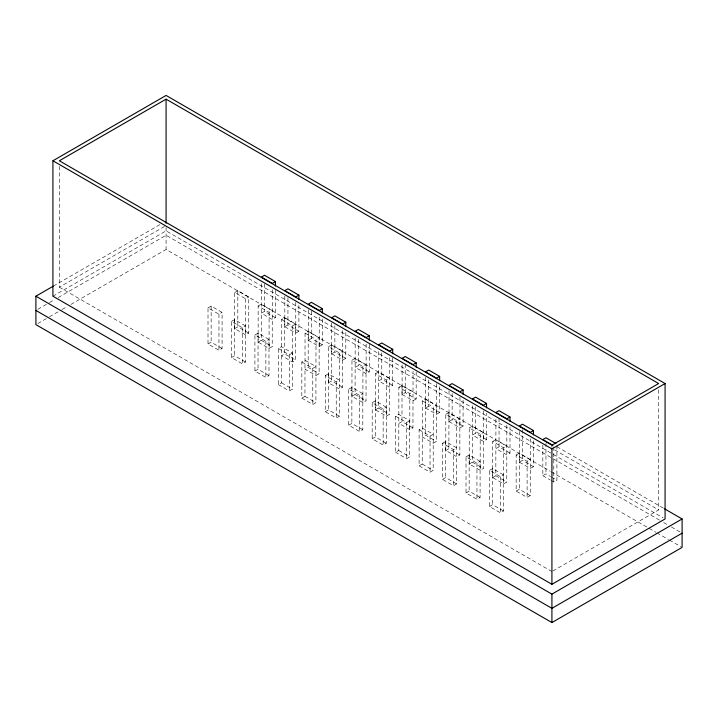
<?xml version="1.0" encoding="UTF-8"?>
<svg xmlns="http://www.w3.org/2000/svg" width="718" height="718" viewBox="0 0 718 718"><rect width="100%" height="100%" fill="white"/><g stroke="black" fill="none" stroke-linecap="round" stroke-linejoin="round"><path stroke-width="0.54" stroke-dasharray="3.59 2.69" d="M53.383 286.105L160.249 224.402M59.352 166.37L59.352 287.173L165.104 226.116M52.917 296.193L166.082 230.864L663.145 517.84M37.839 309.296L48.528 303.122M49.497 302.565L54.362 299.756M58.248 297.512L166.082 235.262L552.124 458.138M37.839 323.513L48.528 317.347M49.497 316.782L61.156 310.05M62.134 309.494L66.989 306.685M70.876 304.441L166.082 249.478L550.185 471.241M208.005 307.878L211.137 306.074L222.077 312.393L222.077 348.499L218.954 350.312L208.005 343.985L208.005 307.878L218.954 314.197L222.077 312.393M234.687 292.468L237.811 290.664L248.76 296.983L248.76 333.098L245.628 334.902L234.687 328.584L234.687 292.468L245.628 298.796L248.76 296.983M231.456 321.422L234.589 319.609L245.538 325.936L245.538 362.043L242.406 363.846L231.456 357.528L231.456 321.422L242.406 327.74L245.538 325.936M258.139 306.012L261.271 304.208L272.212 310.526L269.088 312.33L258.139 306.012L258.139 342.127L269.088 348.445L272.212 346.641L272.31 288.86M208.005 343.985L211.137 342.181L222.077 348.499M234.687 328.584L237.811 326.78L248.76 333.098M275.443 317.697L264.493 311.379L261.37 313.183L272.31 319.501L275.443 317.697L275.443 290.341M254.917 334.956L258.04 333.152L268.99 339.47L268.99 375.586L265.866 377.39L254.917 371.071L254.917 334.956L265.866 341.283L268.99 339.47M278.369 384.615L289.318 390.933L292.441 389.129L292.441 353.014L281.501 346.695L278.369 348.499L278.369 384.615L281.501 382.811L281.6 319.555L284.723 317.751L295.672 324.069L295.672 360.185L292.54 361.989L281.6 355.67L284.723 353.866L295.672 360.185M231.456 357.528L234.589 355.724L245.538 362.043M258.139 342.127L261.271 340.323L261.37 282.542M284.822 296.085L284.822 326.726L287.945 324.913L298.894 331.24L298.894 304.971M281.6 319.555L292.54 325.873L295.672 324.069M284.822 326.726L295.771 333.044L298.894 331.24M301.829 362.043L312.77 368.361L315.902 366.557L304.953 360.239L301.829 362.043L301.829 398.158L304.953 396.354L305.051 333.098L308.184 331.294L319.124 337.613L319.124 373.728L316.001 375.532L305.051 369.214L308.184 367.401L319.124 373.728M254.917 371.071L258.04 369.267L268.99 375.586M308.273 309.62L308.273 340.26L311.406 338.456L322.355 344.775L322.355 318.514M278.369 348.499L289.318 354.818L292.441 353.014M301.829 398.158L312.77 404.476L315.902 402.672L316.001 339.417L319.124 337.613M308.273 340.26L319.223 346.588L322.355 344.775M328.512 346.641L331.635 344.837L342.585 351.156L342.585 387.262L339.452 389.075L328.512 382.757L328.512 346.641L339.452 352.96L342.585 351.156M331.734 323.163L331.734 353.803L334.857 351.999L345.807 358.318L345.807 332.057M331.734 353.803L342.674 360.122L345.807 358.318M325.281 375.586L328.413 373.782L339.354 380.1L336.23 381.904L325.281 375.586L325.281 411.701L336.23 418.02L339.354 416.216L339.452 352.96M351.964 360.185L355.087 358.381L366.036 364.699L366.036 400.806L362.913 402.61L351.964 396.291L351.964 360.185L362.913 366.503L366.036 364.699M328.512 382.757L331.635 380.944L342.585 387.262M369.258 371.861L358.318 365.543L355.186 367.347L366.135 373.665L369.258 371.861L369.258 343.41M348.742 389.129L351.865 387.325L362.814 393.644L362.814 429.75L359.682 431.563L348.742 425.244L348.742 389.129L359.682 395.447L362.814 393.644M375.415 373.728L378.548 371.915L389.488 378.242L386.365 380.046L375.415 373.728L375.415 409.834L386.365 416.153L389.488 414.349L389.587 357.663M325.281 411.701L328.413 409.888L339.354 416.216M351.964 396.291L355.087 394.487L355.186 337.801M392.719 385.404L381.77 379.086L378.646 380.89L389.587 387.208L392.719 385.404L392.719 356.954M372.193 402.672L375.326 400.868L386.266 407.187L386.266 443.293L383.143 445.106L372.193 438.779L372.193 402.672L383.143 408.991L386.266 407.187M398.876 387.262L401.999 385.458L412.949 391.777L409.816 393.59L398.876 387.262L398.777 450.518L395.645 452.322L395.645 416.216L398.777 414.403L409.727 420.73L409.727 456.836L406.594 458.64L395.645 452.322M348.742 425.244L351.865 423.432L362.814 429.75M375.415 409.834L378.548 408.03L378.646 351.344M402.098 364.888L402.098 394.433L405.23 392.629L416.171 398.948L416.171 370.497M416.171 398.948L413.047 400.752L402.098 394.433M419.106 429.75L430.055 436.077L433.178 434.264L422.229 427.946L419.106 429.75L419.106 465.865L422.229 464.061L422.328 400.806L425.46 399.002L436.4 405.32L436.4 441.435L433.277 443.239L422.328 436.921L425.46 435.117L436.4 441.435M372.193 438.779L375.326 436.975L386.266 443.293M412.949 427.892L401.999 421.574L398.876 423.378L409.816 429.696L412.949 427.892L413.047 371.206M425.559 377.336L425.559 407.977L428.682 406.173L439.631 412.491L439.631 386.221M395.645 416.216L406.594 422.534L409.727 420.73M419.106 465.865L430.055 472.184L433.178 470.38L433.277 407.124L436.4 405.32M425.559 407.977L436.499 414.295L439.631 412.491M445.788 414.349L448.912 412.545L459.861 418.863L459.861 454.979L456.729 456.783L445.788 450.464L445.788 414.349L456.729 420.667L459.861 418.863M449.01 390.879L449.01 421.52L452.134 419.707L463.083 426.034L463.083 398.669M449.01 421.52L459.96 427.838L463.083 426.034M442.557 443.293L445.69 441.489L456.63 447.808L453.507 449.612L442.557 443.293L442.557 479.409L453.507 485.727L456.63 483.923L456.729 420.667M469.24 427.892L472.372 426.088L483.313 432.407L483.313 468.522L480.189 470.326L469.24 464.007L469.24 427.892L480.189 434.21L483.313 432.407M445.788 450.464L448.912 448.66L459.861 454.979M486.544 439.569L475.594 433.25L472.462 435.054L483.411 441.382L486.544 439.569L486.544 413.308M466.018 456.836L469.141 455.032L480.091 461.351L480.091 497.466L476.958 499.27L466.018 492.952L466.018 456.836L476.958 463.155L480.091 461.351M492.701 441.435L495.824 439.631L506.773 445.95L503.641 447.754L492.701 441.435L492.701 477.542L503.641 483.869L506.773 482.056L506.863 424.275M442.557 479.409L445.69 477.605L456.63 483.923M469.24 464.007L472.372 462.195L472.462 404.413M509.995 453.112L499.046 446.793L495.923 448.597L506.863 454.916L509.995 453.112L509.995 426.851M489.47 470.38L492.602 468.576L503.542 474.894L503.542 511.01L500.419 512.814L489.47 506.495L489.47 470.38L500.419 476.698L503.542 474.894M516.152 454.979L519.276 453.166L530.225 459.493L527.102 461.297L516.152 454.979L516.152 491.085L527.102 497.403L530.225 495.6L530.324 437.818M466.018 492.952L469.141 491.148L480.091 497.466M492.701 477.542L495.824 475.738L495.923 417.957M519.374 431.5L519.374 462.141L522.507 460.337L533.447 466.655L533.447 439.299M533.447 466.655L530.324 468.459L519.374 462.141M489.47 506.495L492.602 504.682L503.542 511.01M516.152 491.085L519.276 489.281L530.225 495.6M542.835 445.043L542.835 475.684L545.958 473.88L550.518 476.51M551.038 480.423L553.775 482.002L556.908 480.198L556.908 445.178M552.896 570.99L658.648 509.933L658.648 389.129M556.971 446.722L663.674 508.326M554.691 449.917L658.648 509.933M553.093 458.703L659.788 520.299M663.674 522.542L667.552 524.777M671.429 527.021L682.1 533.178M551.155 471.798L648.148 527.802M649.117 528.358L655.911 532.28M656.88 532.837L668.521 539.559M669.49 540.124L681.131 546.838M305.051 333.098L316.001 339.417M422.328 400.806L433.277 407.124M551.433 477.039L556.908 480.198M542.835 475.684L550.132 479.893M261.271 340.323L272.212 346.641M355.087 394.487L366.036 400.806M378.548 408.03L389.488 414.349M472.372 462.195L483.313 468.522M495.824 475.738L506.773 482.056M281.501 382.811L292.441 389.129M304.953 396.354L315.902 402.672M398.777 450.518L409.727 456.836M422.229 464.061L433.178 470.38M59.352 287.173L551.918 571.546M553.775 446.982L553.775 482.002M551.918 445.16L551.918 447.395M545.958 443.239L545.958 473.88M527.102 461.297L527.102 497.403M522.507 429.696L522.507 460.337M519.276 453.166L519.276 489.281M503.641 447.754L503.641 483.869M500.419 476.698L500.419 512.814M499.046 418.343L499.046 446.793M492.602 468.576L492.602 504.682M483.411 410.741L483.411 441.382M480.189 434.21L480.189 470.326M476.958 463.155L476.958 499.27M475.594 406.989L475.594 433.25M469.141 455.032L469.141 491.148M459.96 397.198L459.96 427.838M453.507 449.612L453.507 485.727M452.134 393.446L452.134 419.707M448.912 412.545L448.912 448.66M445.69 441.489L445.69 477.605M436.499 383.654L436.499 414.295M430.055 436.077L430.055 472.184M428.682 379.903L428.682 406.173M425.46 399.002L425.46 435.117M409.816 393.59L409.816 429.696M406.594 422.534L406.594 458.64M405.23 364.179L405.23 392.629M401.999 385.458L401.999 421.574M386.365 380.046L386.365 416.153M383.143 408.991L383.143 445.106M381.77 352.825L381.77 379.086M375.326 400.868L375.326 436.975M366.135 344.119L366.135 373.665M362.913 366.503L362.913 402.61M359.682 395.447L359.682 431.563M358.318 339.282L358.318 365.543M351.865 387.325L351.865 423.432M342.674 330.576L342.674 360.122M336.23 381.904L336.23 418.02M334.857 325.739L334.857 351.999M331.635 344.837L331.635 380.944M328.413 373.782L328.413 409.888M319.223 317.042L319.223 346.588M312.77 368.361L312.77 404.476M311.406 311.1L311.406 338.456M308.184 331.294L308.184 367.401M295.771 302.404L295.771 333.044M292.54 325.873L292.54 361.989M289.318 354.818L289.318 390.933M287.945 297.557L287.945 324.913M284.723 317.751L284.723 353.866M269.088 312.33L269.088 348.445M265.866 341.283L265.866 377.39M264.493 284.014L264.493 311.379M258.04 333.152L258.04 369.267M245.628 298.796L245.628 334.902M242.406 327.74L242.406 363.846M237.811 290.664L237.811 326.78M234.589 319.609L234.589 355.724M218.954 314.197L218.954 350.312M211.137 306.074L211.137 342.181M166.082 227.507L166.082 249.478"/><path stroke-width="1.08" d="M52.917 160.778L166.082 95.44L665.083 383.538L665.083 518.961L551.918 584.299L52.917 296.193L52.917 160.778L551.918 448.876L665.083 383.538M166.082 99.156L59.352 160.778L551.918 445.16L658.648 383.538L166.082 99.156L166.082 223.316M664.644 508.882L682.1 518.961L682.1 547.403L551.918 622.56L35.9 324.635L35.9 296.193L53.383 286.105M275.443 281.582L272.31 283.386L261.37 277.067L264.493 275.263L275.443 281.582L275.443 285.961M298.894 295.125L295.771 296.929L284.822 290.611L287.945 288.807L298.894 295.125L298.894 299.505M322.355 308.668L319.223 310.472L308.273 304.154L311.406 302.35L322.355 308.668L322.355 313.048M345.807 322.211L342.674 324.015L331.734 317.697L334.857 315.893L345.807 322.211L345.807 326.582M369.258 335.746L366.135 337.559L355.186 331.24L358.318 329.427L369.258 335.746L369.258 340.126M392.719 349.289L389.587 351.102L378.646 344.775L381.77 342.971L392.719 349.289L392.719 353.669M416.171 362.832L413.047 364.636L402.098 358.318L405.23 356.514L416.171 362.832L416.171 367.212M439.631 376.376L436.499 378.18L425.559 371.861L428.682 370.057L439.631 376.376L439.631 380.755M463.083 389.919L459.96 391.723L449.01 385.404L452.134 383.6L463.083 389.919L463.083 394.299M486.544 403.462L483.411 405.266L472.462 398.948L475.594 397.144L486.544 403.462L486.544 407.833M509.995 417.005L506.863 418.809L495.923 412.491L499.046 410.678L509.995 417.005L509.995 421.376M533.447 430.54L530.324 432.353L519.374 426.025L522.507 424.221L533.447 430.54L533.447 434.92M35.9 296.193L551.918 594.118L682.1 518.961M682.1 533.178L551.918 608.334L35.9 310.418M555.992 443.562L545.958 437.765L542.835 439.569L552.869 445.366M551.918 448.876L551.918 584.299M551.918 594.118L551.918 622.56"/></g></svg>
